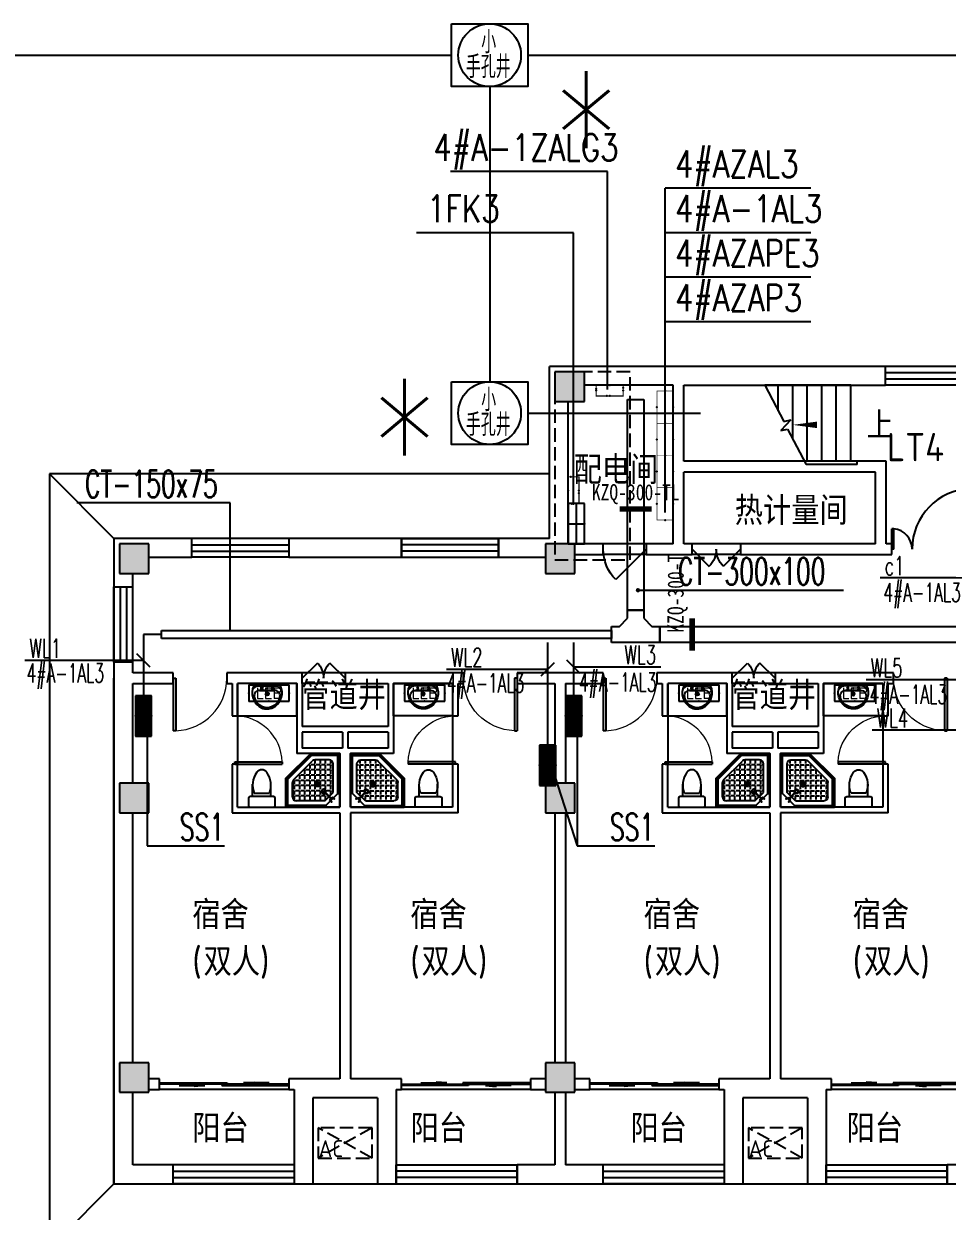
# Model space of a CAD drawing. Extents: x 1725663 to 4653551, y -550461 to 248782.
# Drawn here: x 2058572 to 2075750, y -108300 to -86216 of the extents above; entities that cross this region are included whole.
import ezdxf
from ezdxf.enums import TextEntityAlignment as Align

# ---------------------------------------------------------------- set-up
doc = ezdxf.new("R2010")
doc.units = 0
doc.header["$LTSCALE"] = 1000
doc.linetypes.add('DASH', pattern=[0.35, 0.25, -0.1])
for name, color, linetype in [('0-底图', 7, 'Continuous'), ('A-FLOR-STRS', 140, 'Continuous'), ('BTTK', 7, 'Continuous'), ('CABLETRAY', 4, 'Continuous'), ('CABLETRAY_DIM', 3, 'Continuous'), ('CLAYER', 7, 'Continuous'), ('COLUMN', 255, 'Continuous'), ('D', 7, 'Continuous'), ('DBZ', 7, 'Continuous'), ('DIM-照明', 3, 'Continuous'), ('DIM-箱柜', 7, 'Continuous'), ('DIM_SYMB', 3, 'Continuous'), ('DOOR_FIRE', 4, 'Continuous'), ('DOTLN', 2, 'DASH'), ('EQUIP-箱柜', 3, 'Continuous'), ('GROUND', 2, 'Continuous'), ('PUB_HATCH', 8, 'Continuous'), ('PUB_TEXT', 7, 'Continuous'), ('TEL_TEXT', 7, 'Continuous'), ('WALL', 2, 'Continuous'), ('WINDOW', 4, 'Continuous'), ('WIRE-照明', 6, 'Continuous'), ('抗震支吊架', 2, 'Continuous'), ('洁具', 213, 'Continuous'), ('空调外机', 211, 'Continuous')]:
    doc.layers.add(name, color=color, linetype=linetype)
doc.styles.add('_TCH_DIM', font='SIMPLEX', dxfattribs={"width": 0.8, "height": 5, "bigfont": 'HZTXT'})
doc.styles.add('_TEL_DIM', font='SIMPLEX', dxfattribs={"width": 0.8, "height": 3.5, "bigfont": 'HZTXT'})
doc.styles.add('kzcad', font='', dxfattribs={"width": 0.8})
doc.styles.get("Standard").update_dxf_attribs({"font": 'geniso.shx', "bigfont": 'hztxt.shx'})
doc.styles.add('中西文等高字体', font='tssdeng.shx', dxfattribs={"width": 0.8, "bigfont": 'tssdchn.shx'})
doc.styles.get('kzcad').set_extended_font_data('SimSun')

# ---------------------------------------------------------------- blocks, each defined once
blk = doc.blocks.new('$equip_U$00000177(WIN7-PC-dian)')
at = {"const_width": 0.02}
blk.add_lwpolyline([(-0.6, 0.6), (0.6, 0.6), (0.6, 0), (-0.6, 0)], close=True, dxfattribs=at)
for p in [(0, 0.6), (-0.6, 0.3), (0, 0), (0.6, 0.3)]:
    blk.add_point(p)
at = {"color": 7, "style": '_TEL_DIM', "flags": 1}
for tag in ['A', 'REMARK']:
    blk.add_attdef(tag, text='', height=0.00002, dxfattribs=at).set_placement((0, 0), align=Align.MIDDLE_CENTER)
blk = doc.blocks.new('fdsefg')
at = {"layer": 'EQUIP-箱柜', "const_width": 20}
blk.add_lwpolyline([(21301, 11505), (21801, 11505), (21801, 11305), (21301, 11305)], close=True, dxfattribs=at)
at = {"layer": 'EQUIP-箱柜'}
for p in [(21601, 11505), (21301, 11355), (21801, 11372)]:
    blk.add_point(p, dxfattribs=at)
blk = doc.blocks.new('$equip_U$00000181(WIN7-PC-dian)')
for p in [(-0.5, 0.2), (0, 0.4), (0, 0), (0.5, 0.2)]:
    blk.add_point(p)
at = {"xscale": 0.002, "yscale": 0.002, "zscale": 0.002}
blk.add_blockref('fdsefg', (-43.101, -22.61), dxfattribs=at)
at = {"color": 7, "style": '_TEL_DIM', "flags": 1}
for tag in ['A', 'REMARK']:
    blk.add_attdef(tag, text='', height=0.00002, dxfattribs=at).set_placement((0, 0), align=Align.MIDDLE_CENTER)
at = {"color": 7, "style": '_TEL_DIM'}
blk.add_attdef('$TEXT$', text='', height=0.00002, dxfattribs=at).set_placement((0.1, 0), align=Align.MIDDLE_CENTER)
blk = doc.blocks.new('*X490')
at = {"color": 0}
for p, q in [((-250, 33), (-83, 200)), ((-250, 68), (-118, 200)), ((-250, 104), (-154, 200)), ((-250, 139), (-189, 200)), ((-250, 174), (-224, 200)), ((-247, 0), (-47, 200)), ((-212, 0), (-12, 200)), ((-177, 0), (23, 200)), ((-141, 0), (59, 200)), ((-106, 0), (94, 200)), ((-71, 0), (129, 200)), ((-35, 0), (165, 200)), ((0, 0), (200, 200)), ((35, 0), (235, 200)), ((71, 0), (250, 179)), ((106, 0), (250, 144)), ((141, 0), (250, 109)), ((177, 0), (250, 73)), ((212, 0), (250, 38)), ((247, 0), (250, 3))]:
    blk.add_line(p, q, dxfattribs=at)
blk = doc.blocks.new('$equip$00002943')
for p, q in [((-0.75, 0.6), (-0.75, 0)), ((0.75, 0.6), (-0.75, 0.6)), ((0.75, 0), (0.75, 0.6)), ((-0.75, 0), (0.75, 0))]:
    blk.add_line(p, q)
for points, const_width in [([(-0.75, 0.3), (0.75, 0.3)], 0.6), ([(-0.75, 0.6), (-0.75, 0), (0.75, 0), (0.75, 0.6), (-0.75, 0.6), (-0.75, 0)], 0.02)]:
    blk.add_lwpolyline(points, dxfattribs=dict(const_width=const_width))
for p in [(0, 0.6), (-0.75, 0.3), (0, 0), (0.75, 0.3)]:
    blk.add_point(p)
at = {"xscale": 0.00300000000061118, "yscale": 0.00300000000061118, "zscale": 0.00300000000061118}
blk.add_blockref('*X490', (0, 0), dxfattribs=at)
at = {"color": 7, "style": '_TEL_DIM', "flags": 1}
for tag in ['A', 'REMARK']:
    blk.add_attdef(tag, text='', height=0.00002, dxfattribs=at).set_placement((0, 0), align=Align.MIDDLE_CENTER)
blk = doc.blocks.new('$equip$00002936')
for p, q in [((-0.75, 0.6), (-0.75, 0)), ((0.75, 0.6), (-0.75, 0.6)), ((0, 0), (0, 0.6)), ((0.75, 0), (0.75, 0.6)), ((-0.75, 0.3), (0.75, 0.3)), ((-0.75, 0), (0.75, 0))]:
    blk.add_line(p, q)
at = {"const_width": 0.02}
blk.add_lwpolyline([(-0.75, 0.6), (-0.75, 0), (0.75, 0), (0.75, 0.6), (-0.75, 0.6), (-0.75, 0)], dxfattribs=at)
for p in [(0, 0.6), (-0.75, 0.3), (0, 0), (0.75, 0.3)]:
    blk.add_point(p)
at = {"color": 7, "style": '_TEL_DIM', "flags": 1}
for tag in ['A', 'REMARK']:
    blk.add_attdef(tag, text='', height=0.00002, dxfattribs=at).set_placement((0, 0), align=Align.MIDDLE_CENTER)
blk = doc.blocks.new('$equip$00002908')
for p, q in [((0.75, 0.6), (-0.75, 0.6)), ((-0.75, 0.6), (-0.75, 0)), ((0.75, 0), (0.75, 0.6)), ((-0.75, 0), (0.75, 0))]:
    blk.add_line(p, q)
at = {"const_width": 0.04}
blk.add_lwpolyline([(-0.75, 0.6), (-0.75, 0), (0.75, 0), (0.75, 0.6), (-0.75, 0.6), (-0.75, 0)], dxfattribs=at)
for p in [(0, 0.6), (-0.75, 0.3), (0, 0), (0.75, 0.3)]:
    blk.add_point(p)
at = {"color": 7, "style": '_TEL_DIM'}
blk.add_attdef('$TEXT$', text='', height=0.4, dxfattribs=at).set_placement((0, 0.3), align=Align.MIDDLE_CENTER)
at = {"color": 7, "style": '_TEL_DIM', "flags": 1}
for tag in ['A', 'REMARK']:
    blk.add_attdef(tag, text='', height=0.00002, dxfattribs=at).set_placement((0, 0), align=Align.MIDDLE_CENTER)
blk = doc.blocks.new('A$C74FB5005')
at = {"layer": 'WIRE-照明'}
blk.add_lwpolyline([(0, 1167), (1417, 1167), (1417, 0), (0, 0)], close=True, dxfattribs=at)
blk.add_circle((708, 583), 583, dxfattribs=at)
at = {"layer": 'BTTK', "style": '中西文等高字体', "width": 0.7}
for s, height, p in [('小', 417, (552, 618)), ('手孔井', 416.7, (267, 158))]:
    blk.add_text(s, height=height, dxfattribs=at).set_placement(p)
blk = doc.blocks.new('jhgj')
at = {"layer": 'WIRE-照明'}
for p, q in [((2554807, -83736), (2572962, -83736)), ((2574379, -83736), (2603390, -83736)), ((2573671, -84320), (2573671, -89809)), ((2574379, -90393), (2577590, -90393))]:
    blk.add_line(p, q, dxfattribs=at)
for p in [(2572962, -84320), (2572962, -90976)]:
    blk.add_blockref('A$C74FB5005', p, dxfattribs=at)
at = {"layer": 'D', "style": '_TEL_DIM', "width": 0.8}
for p in [(2574781, -86535), (2571403, -92255)]:
    blk.add_text('*', height=2500, dxfattribs=at).set_placement(p)
blk = doc.blocks.new('1F平面-CAD导入_dwg_Drawing4_t3_dwg_$plan$00001613-474159-1F-927810-1F')
at = {"layer": '洁具'}
for p, q in [((-30, 250), (-170, 250)), ((-200, 170), (-430, 170)), ((-260, -140), (-260, 140)), ((-200, -170), (-200, -220)), ((-170, -250), (-30, -250))]:
    blk.add_line(p, q, dxfattribs=at)
for points in [[(-200, 220), (-200, 170), (-200, -170), (-430, -170)], [(0, -220), (0, 220)]]:
    blk.add_lwpolyline(points, dxfattribs=at)
for centre, radius, start, end in [((-170, 220), 30, 90, 180), ((-30, 220), 30, 0, 90), ((-590, 0), 110, 123.4509, 236.5491), ((-413, -227), 398, 67.4505, 126.6381), ((-413, 227), 398, 233.3619, 292.5495), ((-170, -220), 30, 180, 270), ((-30, -220), 30, 270, 0)]:
    blk.add_arc(centre, radius, start, end, dxfattribs=at)
blk = doc.blocks.new('$lvtry$00000169')
at = {"color": 0}
for p, q in [((259, -36), (259, 0)), ((259, -36), (36, -259)), ((276, -120), (120, -276)), ((144, -151), (291, -298)), ((151, -144), (298, -291)), ((183, -213), (205, -213)), ((220, -213), (243, -213)), ((259, -24), (976, -24)), ((259, -36), (964, -36)), ((270, -213), (270, -143)), ((270, -213), (340, -213)), ((276, -120), (808, -120)), ((366, -213), (366, -143)), ((366, -213), (436, -213)), ((462, -213), (462, -143)), ((462, -213), (532, -213)), ((558, -213), (558, -143)), ((558, -213), (628, -213)), ((655, -213), (655, -143)), ((655, -213), (725, -213)), ((751, -213), (751, -143)), ((751, -213), (821, -213)), ((847, -213), (847, -143)), ((847, -213), (880, -213)), ((880, -192), (880, -460)), ((964, -36), (976, -24)), ((964, -36), (964, -525)), ((976, -24), (976, -530)), ((36, -259), (0, -259)), ((24, -259), (24, -976)), ((36, -259), (36, -964)), ((120, -276), (120, -808)), ((120, -309), (147, -309)), ((120, -405), (147, -405)), ((173, -309), (173, -239)), ((173, -309), (243, -309)), ((173, -405), (173, -335)), ((173, -405), (243, -405)), ((173, -501), (173, -431)), ((270, -263), (270, -239)), ((270, -405), (270, -335)), ((270, -405), (340, -405)), ((270, -501), (270, -431)), ((334, -309), (340, -309)), ((366, -309), (366, -239)), ((366, -309), (436, -309)), ((366, -405), (366, -335)), ((366, -405), (379, -405)), ((366, -501), (366, -431)), ((462, -309), (462, -239)), ((462, -309), (532, -309)), ((462, -405), (462, -335)), ((462, -405), (532, -405)), ((462, -501), (462, -431)), ((558, -309), (558, -239)), ((558, -309), (628, -309)), ((558, -405), (558, -335)), ((558, -405), (628, -405)), ((558, -501), (558, -431)), ((655, -309), (655, -239)), ((655, -309), (725, -309)), ((655, -405), (655, -335)), ((655, -405), (725, -405)), ((655, -501), (655, -431)), ((751, -309), (751, -239)), ((751, -309), (821, -309)), ((751, -405), (751, -335)), ((751, -405), (821, -405)), ((751, -501), (751, -431)), ((847, -309), (847, -239)), ((847, -309), (880, -309)), ((847, -405), (847, -335)), ((847, -405), (880, -405)), ((847, -501), (847, -431)), ((120, -501), (147, -501)), ((120, -598), (147, -598)), ((173, -501), (243, -501)), ((173, -598), (173, -528)), ((173, -598), (243, -598)), ((173, -694), (173, -624)), ((270, -501), (340, -501)), ((270, -598), (270, -528)), ((270, -598), (340, -598)), ((270, -694), (270, -624)), ((366, -501), (436, -501)), ((366, -598), (366, -528)), ((366, -598), (436, -598)), ((366, -694), (366, -624)), ((462, -501), (532, -501)), ((462, -598), (462, -528)), ((462, -598), (532, -598)), ((462, -694), (462, -624)), ((859, -511), (511, -859)), ((964, -525), (525, -964)), ((976, -530), (530, -976)), ((558, -501), (628, -501)), ((558, -598), (558, -528)), ((558, -598), (628, -598)), ((558, -694), (558, -624)), ((655, -501), (725, -501)), ((655, -598), (655, -528)), ((655, -598), (725, -598)), ((655, -694), (655, -624)), ((751, -501), (821, -501)), ((751, -598), (751, -528)), ((751, -598), (773, -598)), ((847, -501), (867, -501)), ((964, -525), (976, -530)), ((120, -694), (147, -694)), ((120, -790), (147, -790)), ((173, -694), (243, -694)), ((173, -790), (173, -720)), ((173, -790), (243, -790)), ((173, -878), (173, -816)), ((192, -880), (460, -880)), ((270, -694), (340, -694)), ((270, -790), (270, -720)), ((270, -790), (340, -790)), ((270, -880), (270, -816)), ((366, -694), (436, -694)), ((366, -790), (366, -720)), ((366, -790), (436, -790)), ((366, -880), (366, -816)), ((462, -694), (532, -694)), ((462, -790), (462, -720)), ((462, -790), (532, -790)), ((462, -880), (462, -816)), ((558, -694), (628, -694)), ((558, -790), (558, -720)), ((558, -790), (580, -790)), ((655, -694), (676, -694)), ((36, -964), (24, -976)), ((24, -976), (530, -976)), ((36, -964), (525, -964)), ((525, -964), (530, -976))]:
    blk.add_line(p, q, dxfattribs=at)
blk.add_lwpolyline([(0, 0), (0, -1000), (540, -1000), (1000, -540), (1000, 0)], close=True)
for points in [[(0, 0), (0, -1000)], [(0, 0), (1000, 0)], [(1000, 0), (1000, -540)], [(136, -190), (148, -178), (132, -162), (121, -174)], [(190, -136), (178, -148), (162, -132), (174, -121)], [(1000, -540), (540, -1000)], [(0, -1000), (540, -1000)]]:
    blk.add_lwpolyline(points, close=True, dxfattribs=at)
for radius in [43.8, 31.1]:
    blk.add_circle((416, -428), radius, dxfattribs=at)
for centre, radius, start, end in [((808, -192), 72, 0, 90), ((296, -296), 40.6, 142.583, 128.4197), ((296, -296), 28.6, 145.828, 125.6599), ((808, -460), 72, 315, 0), ((192, -808), 72, 180, 270), ((460, -808), 72, 270, 315)]:
    blk.add_arc(centre, radius, start, end, dxfattribs=at)
for p in [(103, -156, 0), (156, -102, 0), (416, -428, 0)]:
    blk.add_point(p, dxfattribs=at)
blk = doc.blocks.new('$lvtry$00000178')
at = {"color": 0}
for p, q in [((-238, 0), (238, 0)), ((-214, -36), (-272, -91)), ((-180, -23), (180, -23)), ((-142, -105), (140, -105)), ((140, -105), (-142, -105)), ((216, -37), (268, -91))]:
    blk.add_line(p, q, dxfattribs=at)
blk.add_lwpolyline([(-104, -430, 0.224698), (110, -425, 0.348046), (269, -79), (239, 0), (-241, 0), (-271, -79, 0.356844)], format="xyb", close=True, dxfattribs=at)
for centre, radius in [((-100, -65), 16.3), ((1, -172), 31.6), ((100, -65), 16.3)]:
    blk.add_circle(centre, radius, dxfattribs=at)
at = {"color": 0, "lineweight": 13}
blk.add_circle((1, -172), 23, dxfattribs=at)
at = {"color": 0}
for centre, radius, start, end in [((-142, -205), 100, 90, 190.5602), ((-180, -73), 50, 90, 133.181), ((140, -205), 100, 349.4398, 90), ((180, -73), 50, 44.5607, 90), ((-1, -179), 243, 190.5602, 349.4398)]:
    blk.add_arc(centre, radius, start, end, dxfattribs=at)
for p in [(0, -65), (1, -172)]:
    blk.add_point(p, dxfattribs=at)
blk = doc.blocks.new('A$C70365C93')
at = {"layer": '洁具'}
blk.add_lwpolyline([(-1900, 2300), (-1900, 1700), (-800, 1700), (-800, 2300)], close=True, dxfattribs=at)
blk.add_blockref('$lvtry$00000178', (-1350, 2280), dxfattribs=at)
at = {"layer": '洁具', "rotation": 180}
blk.add_blockref('$lvtry$00000169', (0, 0), dxfattribs=at)
at = {"layer": '洁具', "extrusion": (0, 0, -1), "xscale": -1, "zscale": -1, "rotation": 90}
blk.add_blockref('1F平面-CAD导入_dwg_Drawing4_t3_dwg_$plan$00001613-474159-1F-927810-1F', (1450, 0), dxfattribs=at)
blk = doc.blocks.new('A$Cf5a72a1b')
at = {"layer": '空调外机', "linetype": 'DASH'}
for p, q in [((1000, 563), (0, 0)), ((1000, 0), (0, 563))]:
    blk.add_line(p, q, dxfattribs=at)
blk.add_lwpolyline([(1000, 563), (0, 563), (0, 0), (1000, 0)], close=True, dxfattribs=at)
at = {"layer": 'PUB_TEXT'}
blk.add_text('AC', height=315, dxfattribs=at).set_placement((5, 18))
blk = doc.blocks.new('$DorLib2D$00000114')
at = {"color": 0}
blk.add_line((0.5, 0), (-0.207, 0.707), dxfattribs=at)
blk.add_arc((0.5, 0), 1, 135, 180, dxfattribs=at)
blk = doc.blocks.new('$DorLib2D$00000116')
at = {"color": 0}
for p, q in [((-0.5, 0), (-0.146, 0.354)), ((0.5, 0), (0.146, 0.354))]:
    blk.add_line(p, q, dxfattribs=at)
for centre, start, end in [((-0.5, 0), 0, 45), ((0.5, 0), 135, 180)]:
    blk.add_arc(centre, 0.5, start, end, dxfattribs=at)
blk = doc.blocks.new('$DorLib2D$00000001')
for p, q in [((0.45, 0.975), (0.5, 0.975)), ((0.45, 0), (0.45, 0.975)), ((0.5, 0), (0.5, 0.975)), ((0.5, 0), (0.45, 0))]:
    blk.add_line(p, q)
at = {"lineweight": 13}
blk.add_arc((0.475, 0), 0.975, 91.4693, 180, dxfattribs=at)
blk = doc.blocks.new('$WINLIB2D$00000001')
at = {"color": 0}
for points in [[(-0.5, 0.5), (-0.5, -0.5)], [(-0.5, 0.5), (0.5, 0.5)], [(0.5, -0.5), (0.5, 0.5)], [(0.5, 0.1667), (-0.5, 0.1667)], [(0.5, -0.1667), (-0.5, -0.1667)], [(-0.5, -0.5), (0.5, -0.5)]]:
    blk.add_lwpolyline(points, dxfattribs=at)
blk = doc.blocks.new('$DorLib2D$00000131')
at = {"color": 0, "linetype": 'Continuous'}
for p, q in [((0.15, 0.125), (0.2319, 0.1973)), ((0.2319, 0.1973), (0.2319, 0.125)), ((-0.5, 0.125), (-0.5, 0)), ((0.0192, 0.125), (-0.5, 0.125)), ((0.0192, 0), (0.0192, 0.125)), ((0.35, 0.125), (0.15, 0.125)), ((-0.5, 0), (0.0192, 0)), ((-0.024, 0), (0.5, 0)), ((-0.024, -0.125), (-0.024, 0)), ((0.5, 0), (0.5, -0.125)), ((-0.35, -0.125), (-0.15, -0.125)), ((-0.2319, -0.1973), (-0.2319, -0.125)), ((-0.15, -0.125), (-0.2319, -0.1973)), ((0.5, -0.125), (-0.024, -0.125))]:
    blk.add_line(p, q, dxfattribs=at)
blk = doc.blocks.new('$DorLib2D$00000225')
at = {"color": 0}
for p, q in [((0.475, -0.001), (0.475, 0.752)), ((0.475, 0.752), (0.5, 0.752)), ((0.5, -0.001), (0.5, 0.752)), ((-0.5, 0), (-0.5, 0.252)), ((-0.475, 0.252), (-0.5, 0.252)), ((-0.475, 0), (-0.475, 0.252)), ((-0.475, 0), (-0.5, 0)), ((0.475, -0.001), (0.5, -0.001))]:
    blk.add_line(p, q, dxfattribs=at)
for centre, radius, start, end in [((0.505, -0.002), 0.755, 92.2493, 179.7238), ((-0.501, 0.003), 0.251, 359.7899, 84.0974)]:
    blk.add_arc(centre, radius, start, end, dxfattribs=at)
blk = doc.blocks.new('ghj')
at = {"layer": 'PUB_HATCH'}
for points in [[(1505757, -11554.7), (1505207, -11554.7), (1505207, -12104.7), (1505757, -12104.7)], [(1497657, -14754.7), (1497107, -14754.7), (1497107, -15304.7), (1497657, -15304.7)], [(1505582, -14754.7), (1505032, -14754.7), (1505032, -15304.7), (1505582, -15304.7)], [(1497657, -19204.7), (1497107, -19204.7), (1497107, -19754.7), (1497657, -19754.7)], [(1505582, -19204.7), (1505032, -19204.7), (1505032, -19754.7), (1505582, -19754.7)], [(1497657, -24404.7), (1497107, -24404.7), (1497107, -24954.7), (1497657, -24954.7)], [(1505582, -24404.7), (1505032, -24404.7), (1505032, -24954.7), (1505582, -24954.7)]]:
    blk.add_hatch(color=256, dxfattribs=at).paths.add_polyline_path(points)
at = {"layer": 'A-FLOR-STRS'}
for p, q in [((1510712, -11804.7), (1509113.8, -11804.7)), ((1509113.8, -11804.7), (1509464.8, -12480.2)), ((1509362, -12282.4), (1509362, -11804.7)), ((1509632, -12802), (1509632, -11804.7)), ((1509902, -13219.7), (1509902, -11804.7)), ((1510172, -13219.7), (1510172, -11804.7)), ((1510442, -13219.7), (1510442, -11804.7)), ((1510712, -13219.7), (1510712, -11804.7)), ((1509596.6, -12451.1), (1509414.7, -12649.3)), ((1509464.8, -12480.2), (1509596.6, -12451.1)), ((1509414.7, -12649.3), (1509538.4, -12621.9)), ((1509538.4, -12621.9), (1509880.2, -13279.7)), ((1510832, -13219.7), (1509849, -13219.7)), ((1510832, -13279.7), (1510832, -13219.7)), ((1510712, -13279.7), (1509880.2, -13279.7)), ((1510832, -13279.7), (1509880.2, -13279.7))]:
    blk.add_line(p, q, dxfattribs=at)
at = {"layer": 'COLUMN'}
for p, q in [((1505757, -11554.7), (1505207, -11554.7)), ((1505207, -11554.7), (1505207, -12104.7)), ((1505757, -12104.7), (1505757, -11554.7)), ((1505207, -12104.7), (1505757, -12104.7)), ((1497657, -14754.7), (1497107, -14754.7)), ((1497107, -14754.7), (1497107, -15304.7)), ((1497657, -15304.7), (1497657, -14754.7)), ((1505582, -14754.7), (1505032, -14754.7)), ((1505032, -14754.7), (1505032, -15304.7)), ((1505582, -15304.7), (1505582, -14754.7)), ((1497107, -15304.7), (1497657, -15304.7)), ((1505032, -15304.7), (1505582, -15304.7)), ((1497657, -19204.7), (1497107, -19204.7)), ((1497107, -19204.7), (1497107, -19754.7)), ((1497657, -19754.7), (1497657, -19204.7)), ((1505582, -19204.7), (1505032, -19204.7)), ((1505032, -19204.7), (1505032, -19754.7)), ((1505582, -19754.7), (1505582, -19204.7)), ((1497107, -19754.7), (1497657, -19754.7)), ((1505032, -19754.7), (1505582, -19754.7)), ((1497657, -24404.7), (1497107, -24404.7)), ((1497107, -24404.7), (1497107, -24954.7)), ((1497657, -24954.7), (1497657, -24404.7)), ((1505582, -24404.7), (1505032, -24404.7)), ((1505032, -24404.7), (1505032, -24954.7)), ((1505582, -24954.7), (1505582, -24404.7)), ((1497107, -24954.7), (1497657, -24954.7)), ((1505032, -24954.7), (1505582, -24954.7))]:
    blk.add_line(p, q, dxfattribs=at)
at = {"layer": 'DIM_SYMB'}
blk.add_lwpolyline([(1510847, -12542.2, 0, 0, 0), (1509632, -12542.2, 0, 120, 0), (1510082, -12542.2, 0, 0, 0)], format="xyseb", dxfattribs=at)
at = {"layer": 'DOOR_FIRE'}
for p, q in [((1506907.4, -14754.7, 100), (1506107.4, -14754.7, 100)), ((1508659.8, -14754.7), (1507759.8, -14754.7)), ((1506907.4, -14954.7, 100), (1506107.4, -14954.7, 100)), ((1508659.8, -14954.7), (1507759.8, -14954.7)), ((1501307, -17154.7), (1500507, -17154.7)), ((1509307, -17154.7), (1508507, -17154.7)), ((1501307, -17354.7), (1500507, -17354.7)), ((1509307, -17354.7), (1508507, -17354.7))]:
    blk.add_line(p, q, dxfattribs=at)
at = {"layer": 'GROUND'}
for p, q in [((1497007, -14654.7), (1495807, -13454.7)), ((1495807, -13454.7), (1495807, -27854.7)), ((1505107, -13454.7), (1495807, -13454.7)), ((1505107, -14654.7), (1505107, -13454.7)), ((1497007, -14654.7), (1497007, -26654.7)), ((1505107, -14654.7), (1497007, -14654.7)), ((1497007, -26654.7), (1495807, -27854.7)), ((1497007, -26654.7), (1540407, -26654.7))]:
    blk.add_line(p, q, dxfattribs=at)
at = {"layer": 'WALL'}
for p, q in [((1507507, -11454.7), (1505107, -11454.7)), ((1505107, -14654.7), (1505107, -11454.7)), ((1511357, -11454.7), (1507507, -11454.7)), ((1511357, -11804.7), (1511357, -11454.7)), ((1507407, -11804.7), (1505757, -11804.7)), ((1507407, -13319.7), (1507407, -11804.7)), ((1507607, -13219.7), (1507607, -11804.7)), ((1507607, -11804.7), (1511357, -11804.7)), ((1505457, -14754.7), (1505457, -12104.7)), ((1511373.5, -13219.7), (1507607, -13219.7)), ((1511373.5, -14754.7), (1511373.5, -13219.7)), ((1507407, -14754.7), (1507407, -13319.7)), ((1507607, -14754.7), (1507607, -13419.7)), ((1511173.5, -13419.7), (1507607, -13419.7)), ((1511173.5, -14754.7), (1511173.5, -13419.7)), ((1497007, -14654.7), (1497007, -15554.7)), ((1498457, -14654.7), (1497007, -14654.7)), ((1498457, -15004.7), (1498457, -14654.7)), ((1502357, -14654.7), (1500257, -14654.7)), ((1500257, -14654.7), (1500257, -15004.7)), ((1502357, -15004.7), (1502357, -14654.7)), ((1505107, -14654.7), (1504157, -14654.7)), ((1504157, -14654.7), (1504157, -15004.7)), ((1506107.4, -14754.7), (1505582, -14754.7)), ((1506107.4, -14954.7), (1506107.4, -14754.7)), ((1507407, -14754.7), (1506907.4, -14754.7)), ((1506907.4, -14754.7), (1506907.4, -14954.7)), ((1507759.8, -14754.7), (1507607, -14754.7)), ((1507759.8, -14954.7), (1507759.8, -14754.7)), ((1511173.5, -14754.7), (1508659.8, -14754.7)), ((1508659.8, -14754.7), (1508659.8, -14954.7)), ((1511477, -14754.7), (1511373.5, -14754.7)), ((1511477, -14954.7), (1511477, -14754.7)), ((1497657, -15004.7), (1498457, -15004.7)), ((1500257, -15004.7), (1502357, -15004.7)), ((1504157, -15004.7), (1505032, -15004.7)), ((1505582, -14954.7), (1506107.4, -14954.7)), ((1506907.4, -14954.7), (1507507, -14954.7)), ((1507507, -14954.7), (1507759.8, -14954.7)), ((1508659.8, -14954.7), (1511273.5, -14954.7)), ((1511273.5, -14954.7), (1511477, -14954.7)), ((1497357, -15554.7), (1497357, -15304.7)), ((1497007, -15554.7), (1497357, -15554.7)), ((1497357, -16954.7), (1497007, -16954.7)), ((1497007, -16954.7), (1497007, -17254.7)), ((1497357, -17154.7), (1497357, -16954.7)), ((1498107, -17154.7), (1497357, -17154.7)), ((1498107, -17354.7), (1498107, -17154.7)), ((1499207, -17154.7), (1499107, -17154.7)), ((1499107, -17154.7), (1499107, -17354.7)), ((1500407, -17154.7), (1499207, -17154.7)), ((1500507, -17154.7), (1500407, -17154.7)), ((1500507, -17354.7), (1500507, -17154.7)), ((1502207, -17154.7), (1501307, -17154.7)), ((1501307, -17154.7), (1501307, -17354.7)), ((1503407, -17154.7), (1502207, -17154.7)), ((1503507, -17154.7), (1503407, -17154.7)), ((1503507, -17354.7), (1503507, -17154.7)), ((1505307, -17154.7), (1504507, -17154.7)), ((1504507, -17154.7), (1504507, -17354.7)), ((1506107, -17154.7), (1505307, -17154.7)), ((1506107, -17354.7), (1506107, -17154.7)), ((1507207, -17154.7), (1507107, -17154.7)), ((1507107, -17154.7), (1507107, -17354.7)), ((1508407, -17154.7), (1507207, -17154.7)), ((1508507, -17154.7), (1508407, -17154.7)), ((1508507, -17354.7), (1508507, -17154.7)), ((1510207, -17154.7), (1509307, -17154.7)), ((1509307, -17154.7), (1509307, -17354.7)), ((1511407, -17154.7), (1510207, -17154.7)), ((1511507, -17154.7), (1511407, -17154.7)), ((1511507, -17354.7), (1511507, -17154.7)), ((1497007, -19479.7), (1497007, -17254.7)), ((1497357, -19204.7), (1497357, -17354.7)), ((1497357, -17354.7), (1498107, -17354.7)), ((1499107, -17354.7), (1499207, -17354.7)), ((1499207, -17354.7), (1499207, -17954.7)), ((1500407, -17354.7), (1499307, -17354.7)), ((1499307, -17954.7), (1499307, -17354.7)), ((1500407, -17354.7), (1500407, -18154.7)), ((1500507, -17354.7), (1500507, -18154.7)), ((1501307, -17354.7), (1502107, -17354.7)), ((1502107, -17354.7), (1502107, -18154.7)), ((1503307, -17354.7), (1502207, -17354.7)), ((1502207, -17354.7), (1502207, -18154.7)), ((1503307, -17354.7), (1503307, -17954.7)), ((1503407, -17954.7), (1503407, -17354.7)), ((1503407, -17354.7), (1503507, -17354.7)), ((1504507, -17354.7), (1505207, -17354.7)), ((1505207, -17354.7), (1505207, -19204.7)), ((1505407, -17354.7), (1506107, -17354.7)), ((1505407, -17354.7), (1505407, -19204.7)), ((1507107, -17354.7), (1507207, -17354.7)), ((1507207, -17354.7), (1507207, -17954.7)), ((1508407, -17354.7), (1507307, -17354.7)), ((1507307, -17954.7), (1507307, -17354.7)), ((1508407, -17354.7), (1508407, -18154.7)), ((1508507, -17354.7), (1508507, -18154.7)), ((1509307, -17354.7), (1510107, -17354.7)), ((1510107, -17354.7), (1510107, -18154.7)), ((1511307, -17354.7), (1510207, -17354.7)), ((1510207, -17354.7), (1510207, -18154.7)), ((1511307, -17354.7), (1511307, -17954.7)), ((1511407, -17954.7), (1511407, -17354.7)), ((1511407, -17354.7), (1511507, -17354.7)), ((1499207, -17954.7), (1499307, -17954.7)), ((1503307, -17954.7), (1503407, -17954.7)), ((1507207, -17954.7), (1507307, -17954.7)), ((1511307, -17954.7), (1511407, -17954.7)), ((1500407, -18154.7), (1500407, -18654.7)), ((1501307, -18154.7), (1500507, -18154.7)), ((1501257, -18254.7), (1500507, -18254.7)), ((1500507, -18254.7), (1500507, -18554.7)), ((1501257, -18254.7), (1501257, -18554.7)), ((1502107, -18154.7), (1501307, -18154.7)), ((1502107, -18254.7), (1501357, -18254.7)), ((1501357, -18254.7), (1501357, -18554.7)), ((1502107, -18254.7), (1502107, -18554.7)), ((1502207, -18154.7), (1502207, -18654.7)), ((1508407, -18154.7), (1508407, -18654.7)), ((1509307, -18154.7), (1508507, -18154.7)), ((1509257, -18254.7), (1508507, -18254.7)), ((1508507, -18254.7), (1508507, -18554.7)), ((1509257, -18254.7), (1509257, -18554.7)), ((1510107, -18154.7), (1509307, -18154.7)), ((1510107, -18254.7), (1509357, -18254.7)), ((1509357, -18254.7), (1509357, -18554.7)), ((1510107, -18254.7), (1510107, -18554.7)), ((1510207, -18154.7), (1510207, -18654.7)), ((1501207, -18654.7), (1500407, -18654.7)), ((1501257, -18554.7), (1500507, -18554.7)), ((1501207, -18654.7), (1501207, -19654.7)), ((1502107, -18554.7), (1501357, -18554.7)), ((1501407, -18654.7), (1501407, -19654.7)), ((1502207, -18654.7), (1501407, -18654.7)), ((1509207, -18654.7), (1508407, -18654.7)), ((1509257, -18554.7), (1508507, -18554.7)), ((1509207, -18654.7), (1509207, -19654.7)), ((1510107, -18554.7), (1509357, -18554.7)), ((1509407, -18654.7), (1509407, -19654.7)), ((1510207, -18654.7), (1509407, -18654.7)), ((1499307, -18854.7), (1499207, -18854.7)), ((1499207, -18854.7), (1499207, -19754.7)), ((1499307, -19654.7), (1499307, -18854.7)), ((1503407, -18854.7), (1503307, -18854.7)), ((1503307, -18854.7), (1503307, -19654.7)), ((1503407, -19754.7), (1503407, -18854.7)), ((1507307, -18854.7), (1507207, -18854.7)), ((1507207, -18854.7), (1507207, -19754.7)), ((1507307, -19654.7), (1507307, -18854.7)), ((1511407, -18854.7), (1511307, -18854.7)), ((1511307, -18854.7), (1511307, -19654.7)), ((1511407, -19754.7), (1511407, -18854.7)), ((1497007, -24854.7), (1497007, -19479.7)), ((1499307, -19654.7), (1501207, -19654.7)), ((1503307, -19654.7), (1501407, -19654.7)), ((1507307, -19654.7), (1509207, -19654.7)), ((1511307, -19654.7), (1509407, -19654.7)), ((1497357, -24404.7), (1497357, -19754.7)), ((1499207, -19754.7), (1501207, -19754.7)), ((1501207, -19754.7), (1501207, -24704.7)), ((1503407, -19754.7), (1501407, -19754.7)), ((1501407, -19754.7), (1501407, -24704.7)), ((1505207, -19754.7), (1505207, -24404.7)), ((1505407, -19754.7), (1505407, -24404.7)), ((1507207, -19754.7), (1509207, -19754.7)), ((1509207, -19754.7), (1509207, -24704.7)), ((1511407, -19754.7), (1509407, -19754.7)), ((1509407, -19754.7), (1509407, -24704.7)), ((1497857, -24704.7), (1497657, -24704.7)), ((1497857, -24904.7), (1497857, -24704.7)), ((1500607, -24704.7), (1500257, -24704.7)), ((1500257, -24704.7), (1500257, -24904.7)), ((1501207, -24704.7), (1500607, -24704.7)), ((1502007, -24704.7), (1501407, -24704.7)), ((1502357, -24704.7), (1502007, -24704.7)), ((1502357, -24904.7), (1502357, -24704.7)), ((1505032, -24704.7), (1504757, -24704.7)), ((1504757, -24704.7), (1504757, -24904.7)), ((1505857, -24704.7), (1505582, -24704.7)), ((1505857, -24904.7), (1505857, -24704.7)), ((1508607, -24704.7), (1508257, -24704.7)), ((1508257, -24704.7), (1508257, -24904.7)), ((1509207, -24704.7), (1508607, -24704.7)), ((1510007, -24704.7), (1509407, -24704.7)), ((1510357, -24704.7), (1510007, -24704.7)), ((1510357, -24904.7), (1510357, -24704.7)), ((1497007, -26654.7), (1497007, -24854.7)), ((1497357, -26304.7), (1497357, -24954.7)), ((1497657, -24904.7), (1497857, -24904.7)), ((1500257, -24904.7), (1500357, -24904.7)), ((1500357, -24904.7), (1500357, -26304.7)), ((1502257, -24904.7), (1502257, -26304.7)), ((1502257, -24904.7), (1502357, -24904.7)), ((1504757, -24904.7), (1505032, -24904.7)), ((1505207, -24954.7), (1505207, -26304.7)), ((1505407, -24954.7), (1505407, -26304.7)), ((1505582, -24904.7), (1505857, -24904.7)), ((1508257, -24904.7), (1508357, -24904.7)), ((1508357, -24904.7), (1508357, -26304.7)), ((1510257, -24904.7), (1510257, -26304.7)), ((1510257, -24904.7), (1510357, -24904.7)), ((1501307, -25054.7), (1500707, -25054.7)), ((1500707, -25054.7), (1500707, -26654.7)), ((1501907, -25054.7), (1501307, -25054.7)), ((1501907, -25054.7), (1501907, -26654.7)), ((1508707, -25054.7), (1508707, -26654.7)), ((1509307, -25054.7), (1508707, -25054.7)), ((1509907, -25054.7), (1509307, -25054.7)), ((1509907, -25054.7), (1509907, -26654.7)), ((1498107, -26304.7), (1497357, -26304.7)), ((1498107, -26654.7), (1498107, -26304.7)), ((1500357, -26304.7), (1500357, -26654.7)), ((1502257, -26654.7), (1502257, -26304.7)), ((1505207, -26304.7), (1504507, -26304.7)), ((1504507, -26304.7), (1504507, -26654.7)), ((1506107, -26304.7), (1505407, -26304.7)), ((1506107, -26654.7), (1506107, -26304.7)), ((1508357, -26304.7), (1508357, -26654.7)), ((1510257, -26654.7), (1510257, -26304.7)), ((1513207, -26304.7), (1512507, -26304.7)), ((1512507, -26304.7), (1512507, -26654.7)), ((1497007, -26654.7), (1498107, -26654.7)), ((1500357, -26654.7), (1500707, -26654.7)), ((1501907, -26654.7), (1502257, -26654.7)), ((1504507, -26654.7), (1505307, -26654.7)), ((1505307, -26654.7), (1506107, -26654.7)), ((1508357, -26654.7), (1508707, -26654.7)), ((1509907, -26654.7), (1510257, -26654.7)), ((1512507, -26654.7), (1513307, -26654.7))]:
    blk.add_line(p, q, dxfattribs=at)
at = {"layer": 'WINDOW'}
for p, q in [((1499307, -17954.7), (1499307, -18854.7)), ((1503307, -17954.7), (1503307, -18854.7)), ((1507307, -17954.7), (1507307, -18854.7)), ((1511307, -17954.7), (1511307, -18854.7)), ((1500257, -24904.7), (1497857, -24904.7)), ((1504757, -24904.7), (1502357, -24904.7)), ((1508257, -24904.7), (1505857, -24904.7)), ((1512757, -24904.7), (1510357, -24904.7))]:
    blk.add_line(p, q, dxfattribs=at)
for name, p in [('A$C70365C93', (1501207, -19654.7)), ('A$C70365C93', (1509207, -19654.7)), ('A$Cf5a72a1b', (1500807.5, -26178.2)), ('A$Cf5a72a1b', (1508807.5, -26178.2))]:
    blk.add_blockref(name, p)
at = {"xscale": -1}
for p in [(1501407, -19654.7), (1509407, -19654.7)]:
    blk.add_blockref('A$C70365C93', p, dxfattribs=at)
at = {"layer": 'DOOR_FIRE', "zscale": 200}
for name, p, xscale, yscale, rotation in [('$DorLib2D$00000225', (1512227, -14854.7), -1500, -1500, 180), ('$DorLib2D$00000114', (1506507.4, -14854.7), -800, 800, 180), ('$DorLib2D$00000116', (1508209.8, -14854.7), -900, 900, 180), ('$DorLib2D$00000116', (1500907, -17254.7), 800, -800, 179.9999999994664), ('$DorLib2D$00000116', (1508907, -17254.7), 800, -800, 179.9999999994664)]:
    blk.add_blockref(name, p, dxfattribs=dict(at, xscale=xscale, yscale=yscale, rotation=rotation))
at = {"layer": 'WINDOW'}
for name, p, xscale, yscale, zscale, rotation in [('$WINLIB2D$00000001', (1512057, -11629.7), 1400, -350, 1400, 180), ('$WINLIB2D$00000001', (1499357, -14829.7), 1800, -350, 1800, 180), ('$WINLIB2D$00000001', (1503257, -14829.7), -1800, -350, -1800, 180), ('$WINLIB2D$00000001', (1497182, -16254.7), 1400, -350, 1400, 90), ('$DorLib2D$00000001', (1499257, -18404.7), 900, 900, 900, 269.9999999994664), ('$DorLib2D$00000001', (1503357, -18404.7), 900, -900, 900, 269.9999999994664), ('$DorLib2D$00000001', (1507257, -18404.7), 900, 900, 900, 269.9999999994664), ('$DorLib2D$00000001', (1511357, -18404.7), 900, -900, 900, 269.9999999994664), ('$DorLib2D$00000131', (1499057, -24804.7), 2400, 200, 2400, 180), ('$DorLib2D$00000131', (1503557, -24804.7), -2400, 200, -2400, 180), ('$DorLib2D$00000131', (1507057, -24804.7), 2400, 200, 2400, 180), ('$DorLib2D$00000131', (1511557, -24804.7), -2400, 200, -2400, 180), ('$WINLIB2D$00000001', (1499232, -26479.7), 2249.999999993481, -350, 2249.999999993481, 180), ('$WINLIB2D$00000001', (1503382, -26479.7), -2249.999999993481, -350, -2249.999999993481, 180), ('$WINLIB2D$00000001', (1507232, -26479.7), 2249.999999993481, -350, 2249.999999993481, 180.000000000002), ('$WINLIB2D$00000001', (1511382, -26479.7), -2249.999999993481, -350, -2249.999999993481, 180)]:
    blk.add_blockref(name, p, dxfattribs=dict(at, xscale=xscale, yscale=yscale, zscale=zscale, rotation=rotation))
at = {"layer": 'WINDOW', "yscale": -1000}
for p, xscale, zscale in [((1498607, -17254.7), -1000, -1000), ((1504007, -17254.7), 1000, 1000), ((1506607, -17254.7), -1000, -1000), ((1512007, -17254.7), 1000, 1000)]:
    blk.add_blockref('$DorLib2D$00000001', p, dxfattribs=dict(at, xscale=xscale, zscale=zscale))
at = {"layer": 'CLAYER'}
for s, p in [('配电间', (1505556.8, -13644.7)), ('热计量间', (1508554.9, -14403)), ('管道井', (1500492.3, -17841.7)), ('管道井', (1508492.3, -17841.7))]:
    blk.add_text(s, height=525, dxfattribs=at).set_placement(p)
at = {"layer": 'PUB_TEXT', "color": 7, "style": '_TCH_DIM'}
blk.add_text('上', height=506.4, dxfattribs=at).set_placement((1511004.5, -12804.7))
at = {"layer": 'PUB_TEXT'}
for s, p in [('LT4', (1511384.3, -13217.9)), ('宿舍', (1498463.7, -21918.5)), ('宿舍', (1502518.2, -21918.5)), ('宿舍', (1506857.7, -21918.5)), ('宿舍', (1510747.6, -21918.5)), ('(', (1498463.7, -22790.6)), ('双人', (1498673.7, -22790.6)), (')', (1499723.7, -22790.6)), ('(', (1502518.2, -22790.6)), ('双人', (1502728.2, -22790.6)), (')', (1503778.2, -22790.6)), ('(', (1506857.7, -22790.6)), ('双人', (1507067.7, -22790.6)), (')', (1508117.7, -22790.6)), ('(', (1510747.6, -22790.6)), ('双人', (1510957.6, -22790.6)), (')', (1512007.6, -22790.6)), ('阳台', (1498463.7, -25892.8)), ('阳台', (1502524.2, -25892.8)), ('阳台', (1506614.2, -25892.8)), ('阳台', (1510634, -25892.8))]:
    blk.add_text(s, height=525, dxfattribs=at).set_placement(p)

msp = doc.modelspace()

# ---------------------------------------------------------------- linework, layer by layer
at = {"layer": 'CABLETRAY'}
for p, q in [((2069805, -97123), (2069805, -93204)), ((2069805, -93204), (2070105, -93204)), ((2069805, -97123), (2069805, -93204)), ((2069805, -93204), (2070105, -93204)), ((2070105, -93204), (2070105, -97123)), ((2070105, -93204), (2070105, -97123)), ((2070105, -97123), (2069805, -97123)), ((2069805, -97273), (2069805, -97123)), ((2069805, -97123), (2070105, -97123)), ((2070105, -97123), (2069805, -97123)), ((2069805, -97273), (2069805, -97123)), ((2069805, -97123), (2070105, -97123)), ((2070105, -97123), (2070105, -97273)), ((2070105, -97123), (2070105, -97273)), ((2069655, -97423), (2069805, -97273)), ((2069655, -97423), (2069805, -97273)), ((2070105, -97273), (2070255, -97423)), ((2070105, -97273), (2070255, -97423)), ((2061137, -97648), (2061137, -97498)), ((2061137, -97498), (2069505, -97498)), ((2061137, -97648), (2061137, -97498)), ((2061137, -97498), (2069505, -97498)), ((2069505, -97723), (2069505, -97423)), ((2069505, -97423), (2069655, -97423)), ((2069505, -97723), (2069505, -97423)), ((2069505, -97423), (2069655, -97423)), ((2069505, -97498), (2069505, -97648)), ((2069505, -97498), (2069505, -97648)), ((2070255, -97423), (2070405, -97423)), ((2070255, -97423), (2070405, -97423)), ((2070405, -97723), (2070405, -97423)), ((2070405, -97423), (2156280, -97423)), ((2070405, -97423), (2070405, -97723)), ((2070405, -97423), (2070405, -97723)), ((2070405, -97723), (2070405, -97423)), ((2070405, -97423), (2148589, -97423)), ((2069505, -97648), (2061137, -97648)), ((2069505, -97648), (2061137, -97648)), ((2070405, -97723), (2069505, -97723)), ((2070405, -97723), (2069505, -97723)), ((2156280, -97723), (2070405, -97723)), ((2148589, -97723), (2070405, -97723))]:
    msp.add_line(p, q, dxfattribs=at)
at = {"layer": 'CABLETRAY_DIM'}
for p, q in [((2062414, -95124), (2059561, -95124)), ((2062414, -95124), (2059561, -95124)), ((2062414, -97498), (2062414, -95124)), ((2062414, -97498), (2062414, -95124))]:
    msp.add_line(p, q, dxfattribs=at)
at = {"layer": 'DBZ'}
for p, q in [((2069432, -88963), (2066512, -88963)), ((2069432, -93020), (2069432, -88963)), ((2073213, -89271), (2070500, -89271)), ((2070500, -95303), (2070500, -89271)), ((2068800, -90101), (2065880, -90101)), ((2068800, -95143), (2068800, -90101)), ((2073213, -90101), (2070494, -90101)), ((2073213, -90930), (2070494, -90930)), ((2073213, -91760), (2070494, -91760))]:
    msp.add_line(p, q, dxfattribs=at)
at = {"layer": 'DIM-照明'}
for p, q in [((2060924, -98181), (2060676, -97933)), ((2060924, -98181), (2060676, -97933)), ((2068924, -98300), (2068676, -98052)), ((2068924, -98300), (2068676, -98052)), ((2068441, -98102), (2068193, -98349)), ((2068441, -98102), (2068193, -98349))]:
    msp.add_line(p, q, dxfattribs=at)
for points in [[(2075319, -96523), (2074500, -96523)], [(2075319, -96523), (2074500, -96523)], [(2076150, -96523), (2075319, -96523)], [(2076150, -96523), (2075319, -96523)], [(2059259, -98057), (2058594, -98057)], [(2059259, -98057), (2058594, -98057)], [(2060800, -98057), (2059259, -98057)], [(2060800, -98057), (2059259, -98057)], [(2067195, -98225), (2066433, -98225)], [(2067195, -98225), (2066433, -98225)], [(2068317, -98225), (2067195, -98225)], [(2068317, -98225), (2067195, -98225)], [(2068800, -98176), (2069662, -98176)], [(2068800, -98176), (2069662, -98176)], [(2069662, -98176), (2070423, -98176)], [(2069662, -98176), (2070423, -98176)], [(2075006, -98420), (2074244, -98420)], [(2075006, -98420), (2074244, -98420)], [(2076800, -98420), (2075006, -98420)], [(2076800, -98420), (2075006, -98420)], [(2075124, -99353), (2074351, -99353)], [(2075124, -99353), (2074351, -99353)], [(2076317, -99353), (2075124, -99353)], [(2076317, -99353), (2075124, -99353)]]:
    msp.add_lwpolyline(points, dxfattribs=at)
at = {"layer": 'DIM-箱柜'}
for p, q in [((2069997, -96751), (2071153, -96751)), ((2071153, -96751), (2073818, -96751)), ((2060866, -99462), (2060866, -101503)), ((2060866, -99462), (2060866, -101503)), ((2060866, -99462), (2060866, -101503)), ((2060866, -99462), (2060866, -101503)), ((2068866, -99462), (2068866, -101503)), ((2068866, -99462), (2068866, -101503)), ((2068450, -100213), (2068866, -101503)), ((2068450, -100213), (2068866, -101503)), ((2060866, -101503), (2062309, -101503)), ((2060866, -101503), (2062309, -101503)), ((2068866, -101503), (2070309, -101503)), ((2068866, -101503), (2070309, -101503))]:
    msp.add_line(p, q, dxfattribs=at)
at = {"layer": 'DIM-箱柜', "const_width": 40}
msp.add_lwpolyline([(2069977, -96751, 1), (2070017, -96751, 1)], format="xyb", close=True, dxfattribs=at)
at = {"layer": 'DOTLN', "linetype": 'DASH'}
msp.add_lwpolyline([(2068450, -96188), (2069850, -96188), (2069850, -92688), (2068450, -92688)], close=True, dxfattribs=at)
at = {"layer": 'WIRE-照明'}
for p, q in [((2060800, -97573), (2060800, -98712)), ((2061137, -97573), (2060800, -97573)), ((2068317, -97723), (2068317, -99629)), ((2068800, -97723), (2068800, -98712))]:
    msp.add_line(p, q, dxfattribs=at)
at = {"layer": '抗震支吊架', "color": 2, "const_width": 100}
for points in [[(2069655, -95238), (2070255, -95238)], [(2071005, -97873), (2071005, -97273)]]:
    msp.add_lwpolyline(points, dxfattribs=at)

# ---------------------------------------------------------------- block references
at = {"layer": '0-底图'}
for name, p in [('ghj', (563243, -81133)), ('jhgj', (-506432, -3063))]:
    msp.add_blockref(name, p, dxfattribs=at)
at = {"layer": 'EQUIP-箱柜'}
ref = msp.add_blockref('$equip_U$00000181(WIN7-PC-dian)', (2069471, -92938), dxfattribs=dict(at, xscale=500, yscale=500, zscale=500, rotation=180))
ref.add_attrib('$TEXT$', 'REMARK', dxfattribs={"layer": '0', "color": 7, "height": 0.01, "style": '_TEL_DIM'}).set_placement((2069421, -92938), align=Align.MIDDLE_CENTER)
at = {"layer": 'EQUIP-箱柜', "xscale": 500, "yscale": 500, "zscale": 500}
for name, p, rotation in [('$equip_U$00000177(WIN7-PC-dian)', (2070650, -93345), 90), ('$equip_U$00000177(WIN7-PC-dian)', (2070650, -93945), 90), ('$equip_U$00000177(WIN7-PC-dian)', (2070650, -94545), 90), ('$equip_U$00000177(WIN7-PC-dian)', (2070650, -95145), 90), ('$equip$00002936', (2068700, -95513), 270), ('$equip$00002943', (2060650, -99087), 270), ('$equip$00002943', (2068650, -99087), 270), ('$equip$00002943', (2068467, -100004), 90)]:
    msp.add_blockref(name, p, dxfattribs=dict(at, rotation=rotation))
at = {"layer": 'EQUIP-箱柜'}
ref = msp.add_blockref('$equip_U$00000181(WIN7-PC-dian)', (2068700, -94893), dxfattribs=dict(at, xscale=500, yscale=500, zscale=500, rotation=270))
ref.add_attrib('$TEXT$', 'REMARK', dxfattribs={"layer": '0', "color": 7, "height": 0.01, "style": '_TEL_DIM'}).set_placement((2068700, -94943), align=Align.MIDDLE_CENTER)
at = {"layer": 'EQUIP-箱柜', "xscale": 500, "yscale": 500, "zscale": 500}
for p in [(2063131, -98816), (2066028, -98816), (2071131, -98816), (2074028, -98816)]:
    msp.add_blockref('$equip$00002908', p, dxfattribs=at).add_auto_attribs({'$TEXT$': 'LEB'})

# ---------------------------------------------------------------- texts
at = {"layer": 'CABLETRAY_DIM', "color": 7, "style": '_TEL_DIM', "width": 0.64}
msp.add_text('CT-150x75', height=500, dxfattribs=at).set_placement((2059711, -95024))
msp.add_text('CT-150x75', height=500, dxfattribs=at).set_placement((2059711, -95024))
at = {"layer": 'DBZ', "style": '_TEL_DIM', "width": 0.8}
for s, p in [('4#A-1ZALG3', (2066190, -88766)), ('4#AZAL3', (2070685, -89074)), ('1FK3', (2066071, -89904)), ('4#A-1AL3', (2070685, -89904)), ('4#AZAPE3', (2070685, -90733)), ('4#AZAP3', (2070685, -91563))]:
    msp.add_text(s, height=500, dxfattribs=at).set_placement(p)
at = {"layer": 'DIM-照明', "color": 7, "style": '_TEL_DIM', "width": 0.64}
for s, p in [('c1', (2074587, -96473)), ('c1', (2074587, -96473)), ('WL1', (2058681, -98007)), ('WL1', (2058681, -98007)), ('WL2', (2066521, -98175)), ('WL2', (2066521, -98175)), ('WL3', (2069749, -98126)), ('WL3', (2069749, -98126)), ('WL5', (2074331, -98370)), ('WL5', (2074331, -98370)), ('WL4', (2074439, -99303)), ('WL4', (2074439, -99303))]:
    msp.add_text(s, height=350, dxfattribs=at).set_placement(p)
at = {"layer": 'DIM-箱柜', "color": 7, "style": '_TEL_DIM', "width": 0.64}
for s, p in [('CT-300x100', (2070742, -96651)), ('SS1', (2061474, -101403)), ('SS1', (2061474, -101403)), ('SS1', (2069474, -101403)), ('SS1', (2069474, -101403))]:
    msp.add_text(s, height=500, dxfattribs=at).set_placement(p)
at = {"layer": 'TEL_TEXT', "style": '_TEL_DIM', "width": 0.6}
for p in [(2074563, -96967), (2058627, -98466), (2066444, -98651), (2068901, -98636), (2074307, -98863)]:
    msp.add_text('4#A-1AL3', height=350, dxfattribs=at).set_placement(p)
at = {"layer": '抗震支吊架', "color": 2, "style": 'kzcad', "width": 0.8}
for s, rotation, p in [('KZQ-300-TL', 359.8854, (2069955, -95078)), ('KZQ-300-T', 89.8854, (2070847, -96806))]:
    msp.add_text(s, height=300, rotation=rotation, dxfattribs=at).set_placement(p, align=Align.CENTER)

doc.saveas('drawing.dxf')
